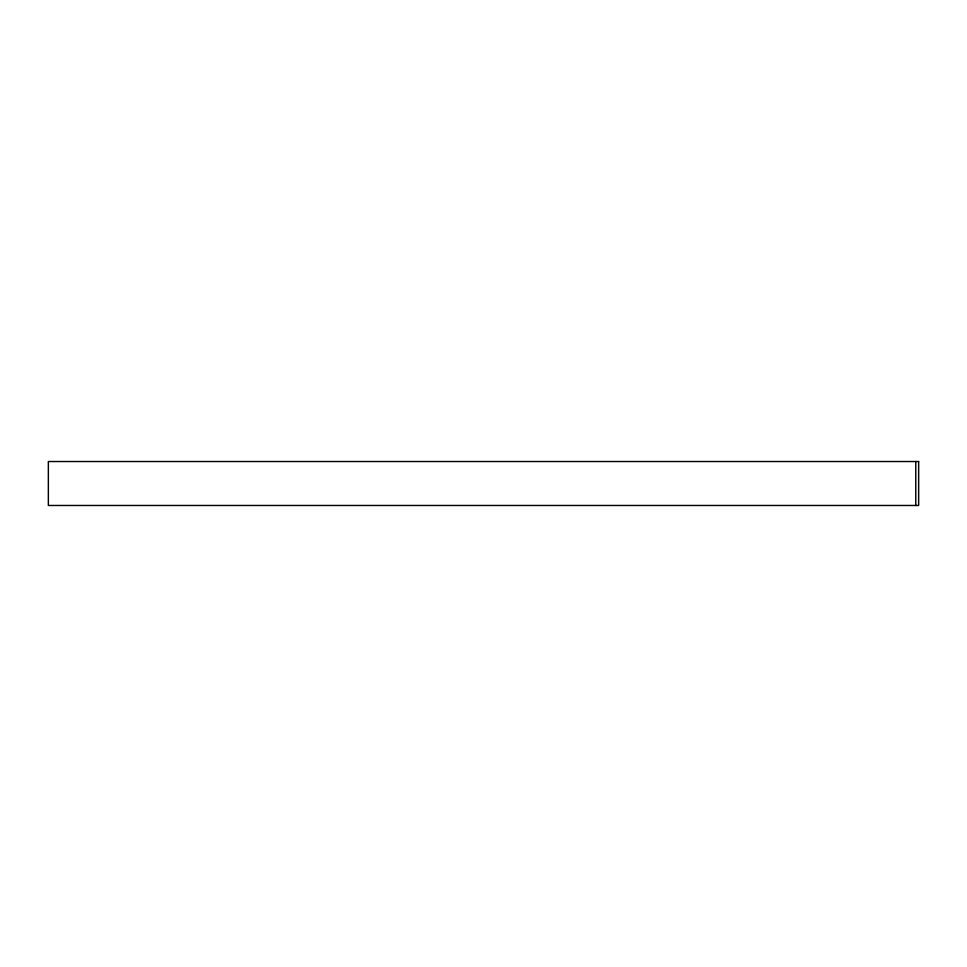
<?xml version="1.0" encoding="UTF-8"?>
<svg xmlns="http://www.w3.org/2000/svg" width="967" height="967" viewBox="0 0 967 967"><rect width="100%" height="100%" fill="white"/><g stroke="black" fill="none" stroke-linecap="round" stroke-linejoin="round"><path stroke-width="1.45" d="M915.773 461.525L915.773 505.475M918.65 461.525L48.35 461.525L48.35 505.475L918.65 505.475L918.65 461.525"/></g></svg>
